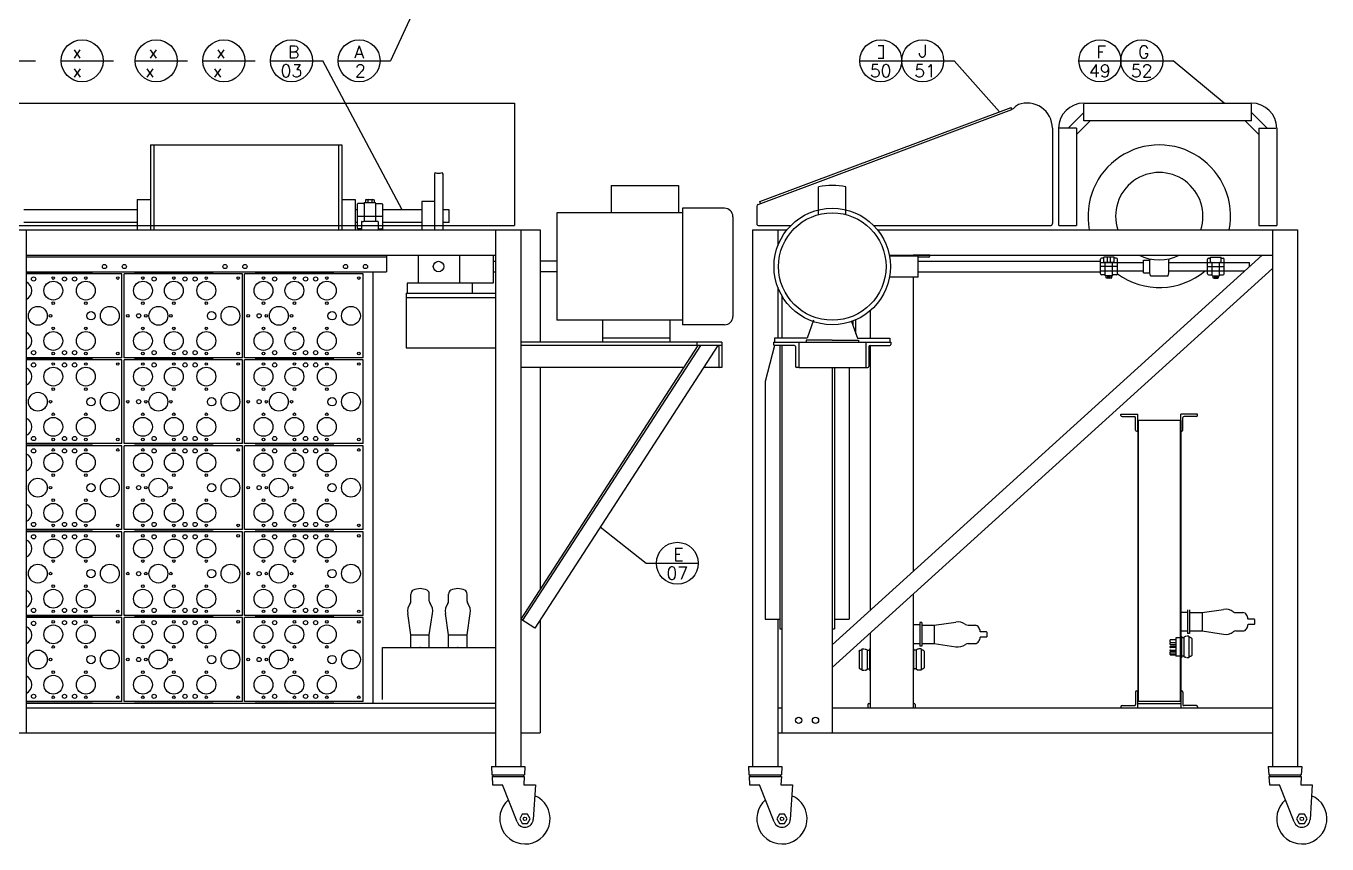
# Model space of a CAD drawing. Extents: x 1 to 153, y 1 to 83.
# Drawn here: x 75.2 to 152.8, y 0.6 to 49.4 of the extents above; entities that cross this region are included whole.
import ezdxf

# ---------------------------------------------------------------- set-up
doc = ezdxf.new("R2010")
doc.units = 0
doc.header["$MEASUREMENT"] = 0
for name, color, linetype in [('HATCH', 2, 'CONTINUOUS'), ('OBJECT', 3, 'CONTINUOUS'), ('TEXT', 2, 'CONTINUOUS')]:
    doc.layers.add(name, color=color, linetype=linetype)
doc.styles.add('SIMPLEX', font='SIMPLEX')
doc.dimstyles.get("Standard").update_dxf_attribs({"dimtxt": 0.18, "dimasz": 0.18, "dimexe": 0.18, "dimexo": 0.0625, "dimgap": 0.09, "dimtad": 0, "dimtih": 1, "dimtoh": 1, "dimdec": 4, "dimzin": 0, "dimdsep": 46, "dimtxsty": 'STANDARD', "dimcen": 0.09, "dimadec": 0, "dimazin": 0, "dimtfac": 1, "dimtdec": 4, "dimtofl": 0, "dimtmove": 0, "dimatfit": 3, "dimfxl": 1, "dimtolj": 1, "dimtzin": 0, "dimarcsym": 0})

msp = doc.modelspace()

# ---------------------------------------------------------------- linework, layer by layer
at = {"layer": 'HATCH'}
for p, q in [((125.992, 48.208), (126.33, 48.208)), ((126.002, 47.453), (126.328, 47.453)), ((74.497, 44.784), (104.31, 44.784)), ((104.31, 44.784), (104.31, 37.471)), ((118.843, 38.737), (133.965, 44.407)), ((118.939, 38.907), (133.921, 44.524)), ((133.965, 44.407), (133.921, 44.524)), ((138.261, 44.226), (137.319, 43.284)), ((138.261, 44.784), (148.263, 44.784)), ((138.261, 43.724), (138.261, 44.724)), ((148.263, 43.724), (148.263, 44.724)), ((148.263, 44.226), (149.205, 43.284)), ((138.643, 43.724), (137.821, 42.902)), ((148.263, 43.724), (138.261, 43.724)), ((147.881, 43.724), (148.703, 42.902)), ((136.386, 43.284), (136.386, 37.596)), ((136.761, 43.284), (136.761, 37.531)), ((137.821, 43.284), (136.821, 43.284)), ((137.821, 43.284), (137.821, 37.471)), ((148.703, 43.284), (148.703, 37.471)), ((148.703, 43.284), (149.703, 43.284)), ((149.763, 43.284), (149.763, 37.471)), ((118.983, 38.789), (118.939, 38.907)), ((118.762, 38.62), (118.762, 37.596)), ((74.497, 37.471), (104.31, 37.471)), ((118.887, 37.471), (120.788, 37.471)), ((125.736, 37.471), (136.261, 37.471)), ((136.821, 37.471), (137.821, 37.471)), ((148.703, 37.471), (149.763, 37.471))]:
    msp.add_line(p, q, dxfattribs=at)
for centre, radius, start, end in [((133.81, 44.819), 0.44, 290.55336, 320.43904), ((134.535, 44.22), 0.5, 110.55336, 140.43904), ((134.886, 43.284), 1.5, 0, 110.55336), ((138.261, 43.284), 1.5, 90, 180), ((148.263, 43.284), 1.5, 0, 90), ((118.887, 38.62), 0.125, 110.81915, 180), ((118.887, 37.596), 0.125, 180, 270), ((136.261, 37.596), 0.125, 270, 0), ((136.821, 37.531), 0.06, 180, 270)]:
    msp.add_arc(centre, radius, start, end, dxfattribs=at)
at = {"layer": 'OBJECT'}
for p, q in [((82.61, 42.284), (82.61, 37.221)), ((82.61, 42.284), (94.01, 42.284)), ((82.81, 42.284), (82.81, 37.221)), ((93.81, 42.284), (93.81, 37.221)), ((94.01, 42.284), (94.01, 37.221)), ((99.587, 40.639), (99.535, 40.534)), ((99.535, 40.534), (99.535, 37.221)), ((99.982, 40.639), (100.035, 40.534)), ((100.035, 40.534), (100.035, 37.221)), ((110.086, 39.863), (110.086, 38.238)), ((110.086, 39.863), (114.086, 39.863)), ((114.086, 39.863), (114.086, 38.238)), ((122.45, 38.134), (122.45, 39.795)), ((124.075, 38.134), (124.075, 39.795)), ((81.81, 39.034), (82.61, 39.034)), ((81.81, 39.034), (81.81, 37.221)), ((94.01, 39.034), (94.81, 39.034)), ((94.81, 39.034), (94.81, 37.221)), ((95.341, 38.816), (95.341, 38.814)), ((95.341, 38.814), (95.341, 37.751)), ((95.371, 38.846), (95.998, 38.846)), ((95.481, 39.034), (95.432, 39.019)), ((95.432, 39.019), (95.432, 38.846)), ((95.481, 39.034), (95.889, 39.034)), ((95.509, 39.034), (95.558, 39.019)), ((95.606, 39.034), (95.558, 39.019)), ((95.558, 39.019), (95.558, 38.846)), ((95.763, 39.034), (95.812, 39.019)), ((95.86, 39.034), (95.812, 39.019)), ((95.812, 39.019), (95.812, 38.846)), ((95.889, 39.034), (95.937, 39.019)), ((95.937, 39.019), (95.937, 38.846)), ((96.028, 38.816), (96.028, 38.814)), ((96.028, 38.814), (96.028, 37.751)), ((99.535, 38.909), (98.785, 38.909)), ((98.785, 38.909), (98.785, 37.221)), ((81.81, 38.409), (75.06, 38.409)), ((94.935, 38.409), (94.81, 38.409)), ((94.935, 38.754), (94.935, 37.314)), ((94.935, 38.034), (96.435, 38.034)), ((95.311, 38.784), (94.965, 38.784)), ((96.058, 38.784), (96.405, 38.784)), ((96.435, 38.754), (96.435, 37.314)), ((98.785, 38.409), (96.435, 38.409)), ((100.414, 38.409), (100.035, 38.409)), ((100.414, 37.659), (100.414, 38.409)), ((106.836, 38.238), (106.836, 31.829)), ((114.336, 38.238), (106.836, 38.238)), ((114.336, 38.507), (114.336, 31.56)), ((116.836, 38.507), (114.336, 38.507)), ((81.81, 37.659), (75.06, 37.659)), ((94.935, 37.659), (94.81, 37.659)), ((95.185, 37.284), (94.965, 37.284)), ((95.185, 37.691), (95.185, 37.221)), ((95.215, 37.721), (95.311, 37.721)), ((96.155, 37.721), (95.311, 37.721)), ((96.185, 37.691), (96.185, 37.221)), ((96.185, 37.284), (96.405, 37.284)), ((98.785, 37.659), (96.435, 37.659)), ((96.435, 37.471), (96.435, 37.221)), ((100.414, 37.659), (100.035, 37.659)), ((117.336, 38.007), (117.336, 32.06)), ((42.185, 37.221), (104.685, 37.221)), ((75.185, 37.221), (75.185, 7.221)), ((95.185, 37.221), (96.685, 37.221)), ((95.31, 37.221), (96.31, 37.221)), ((103.185, 37.221), (103.185, 5.221)), ((104.685, 37.221), (104.685, 5.221)), ((104.685, 37.221), (105.845, 37.221)), ((105.845, 37.221), (105.845, 30.519)), ((118.512, 37.221), (118.512, 5.221)), ((118.512, 37.221), (120.564, 37.221)), ((118.512, 37.221), (118.512, 5.221)), ((120.012, 37.221), (120.012, 36.259)), ((125.96, 37.221), (151.012, 37.221)), ((149.512, 37.221), (149.512, 5.221)), ((151.012, 37.221), (151.012, 5.221)), ((75.185, 35.721), (103.185, 35.721)), ((96.685, 35.721), (96.685, 34.721)), ((98.565, 35.721), (98.565, 34.034)), ((101.035, 35.721), (101.035, 34.034)), ((103.035, 35.721), (103.035, 34.034)), ((123.262, 12.478), (148.902, 35.721)), ((126.667, 35.721), (149.512, 35.721)), ((129.084, 35.721), (128.084, 35.721)), ((129.084, 35.659), (129.084, 35.721)), ((96.685, 35.596), (75.185, 35.596)), ((103.035, 35.346), (103.185, 35.346)), ((106.836, 35.346), (105.845, 35.346)), ((123.262, 11.115), (149.512, 34.911)), ((128.387, 35.659), (126.679, 35.659)), ((128.387, 34.409), (128.387, 35.659)), ((129.022, 35.596), (128.387, 35.596)), ((128.387, 35.346), (139.262, 35.346)), ((139.262, 34.594), (139.262, 35.474)), ((139.262, 35.284), (141.825, 35.284)), ((140.262, 35.034), (139.262, 35.034)), ((139.45, 35.534), (139.322, 35.534)), ((140.075, 35.596), (139.45, 35.596)), ((139.45, 35.314), (139.45, 35.596)), ((140.011, 35.284), (139.48, 35.284)), ((139.543, 34.504), (139.543, 35.254)), ((139.668, 35.284), (139.668, 35.596)), ((139.856, 35.284), (139.856, 35.596)), ((139.981, 34.504), (139.981, 35.254)), ((140.045, 35.284), (140.011, 35.284)), ((140.075, 35.314), (140.075, 35.596)), ((140.202, 35.534), (140.075, 35.534)), ((140.262, 34.594), (140.262, 35.474)), ((141.825, 34.662), (141.825, 35.406)), ((141.825, 35.406), (142.2, 35.406)), ((142.217, 35.486), (142.2, 35.406)), ((142.2, 34.662), (142.2, 35.406)), ((143.307, 35.486), (143.325, 35.406)), ((143.325, 34.662), (143.325, 35.406)), ((143.325, 35.284), (148.137, 35.284)), ((145.637, 34.594), (145.637, 35.474)), ((145.637, 35.034), (146.637, 35.034)), ((145.697, 35.534), (145.825, 35.534)), ((145.825, 35.596), (146.45, 35.596)), ((145.825, 35.314), (145.825, 35.596)), ((145.855, 35.284), (145.888, 35.284)), ((145.888, 35.284), (146.42, 35.284)), ((145.918, 34.504), (145.918, 35.254)), ((146.356, 34.504), (146.356, 35.254)), ((146.45, 35.314), (146.45, 35.596)), ((146.45, 35.534), (146.577, 35.534)), ((146.637, 34.594), (146.637, 35.474)), ((148.137, 35.028), (148.137, 35.284)), ((75.185, 34.721), (96.685, 34.721)), ((79.155, 34.616), (75.185, 34.616)), ((80.905, 34.596), (75.185, 34.596)), ((79.155, 34.616), (79.155, 34.596)), ((80.905, 29.596), (80.905, 34.596)), ((88.092, 34.596), (81.03, 34.596)), ((81.03, 29.596), (81.03, 34.596)), ((86.342, 34.616), (81.655, 34.616)), ((81.655, 34.616), (81.655, 34.596)), ((86.342, 34.616), (86.342, 34.596)), ((88.092, 29.596), (88.092, 34.596)), ((95.28, 34.596), (88.217, 34.596)), ((88.217, 29.596), (88.217, 34.596)), ((93.53, 34.616), (88.842, 34.616)), ((88.842, 34.616), (88.842, 34.596)), ((93.53, 34.616), (93.53, 34.596)), ((95.28, 29.596), (95.28, 34.596)), ((95.863, 34.721), (95.863, 8.971)), ((103.035, 34.721), (103.185, 34.721)), ((106.836, 34.721), (105.845, 34.721)), ((128.387, 34.409), (126.679, 34.409)), ((128.084, 34.409), (128.084, 16.849)), ((128.387, 34.721), (139.262, 34.721)), ((139.262, 34.784), (141.825, 34.784)), ((139.513, 34.534), (139.322, 34.534)), ((139.543, 34.501), (139.543, 34.504)), ((139.951, 34.471), (139.573, 34.471)), ((139.6, 34.36), (139.6, 34.471)), ((139.636, 34.349), (139.6, 34.36)), ((139.888, 34.349), (139.636, 34.349)), ((139.655, 34.349), (139.692, 34.36)), ((139.692, 34.36), (139.692, 34.471)), ((139.728, 34.349), (139.692, 34.36)), ((139.762, 34.36), (139.762, 34.471)), ((139.796, 34.349), (139.833, 34.36)), ((139.833, 34.36), (139.833, 34.471)), ((139.869, 34.349), (139.833, 34.36)), ((139.888, 34.349), (139.924, 34.36)), ((139.924, 34.36), (139.924, 34.471)), ((139.981, 34.501), (139.981, 34.504)), ((140.202, 34.534), (140.011, 34.534)), ((141.825, 34.662), (142.2, 34.662)), ((142.24, 34.475), (142.2, 34.662)), ((142.24, 34.475), (143.284, 34.475)), ((143.284, 34.475), (143.325, 34.662)), ((143.325, 34.784), (147.868, 34.784)), ((145.697, 34.534), (145.888, 34.534)), ((145.918, 34.501), (145.918, 34.504)), ((145.948, 34.471), (146.326, 34.471)), ((145.975, 34.36), (145.975, 34.471)), ((146.011, 34.349), (145.975, 34.36)), ((146.011, 34.349), (146.263, 34.349)), ((146.03, 34.349), (146.067, 34.36)), ((146.067, 34.36), (146.067, 34.471)), ((146.103, 34.349), (146.067, 34.36)), ((146.137, 34.36), (146.137, 34.471)), ((146.171, 34.349), (146.208, 34.36)), ((146.208, 34.36), (146.208, 34.471)), ((146.244, 34.349), (146.208, 34.36)), ((146.263, 34.349), (146.299, 34.36)), ((146.299, 34.36), (146.299, 34.471)), ((146.356, 34.501), (146.356, 34.504)), ((146.386, 34.534), (146.577, 34.534)), ((97.845, 33.44), (97.845, 30.19)), ((97.845, 33.44), (103.185, 33.44)), ((98.565, 34.034), (97.91, 34.034)), ((97.91, 34.034), (97.91, 33.44)), ((103.035, 34.034), (98.565, 34.034)), ((101.785, 34.034), (101.785, 33.44)), ((120.012, 33.808), (120.012, 30.767)), ((97.845, 33.19), (103.185, 33.19)), ((120.262, 33.283), (120.262, 30.767)), ((114.336, 31.829), (106.836, 31.829)), ((109.586, 30.517), (109.586, 31.829)), ((113.586, 30.517), (113.586, 31.829)), ((122.137, 31.829), (121.762, 30.767)), ((124.672, 31.022), (124.672, 31.859)), ((125.512, 32.388), (125.512, 30.767)), ((116.836, 31.56), (114.336, 31.56)), ((124.413, 31.757), (124.762, 30.767)), ((124.502, 31.503), (124.502, 31.789)), ((116.685, 30.519), (104.685, 30.519)), ((115.247, 30.331), (104.685, 14.011)), ((116.685, 30.329), (104.685, 30.329)), ((115.395, 30.329), (104.79, 13.943)), ((116.437, 30.329), (105.524, 13.467)), ((113.586, 30.767), (109.586, 30.767)), ((115.185, 30.519), (115.185, 30.394)), ((116.497, 30.269), (116.497, 29.081)), ((116.685, 30.519), (116.685, 29.017)), ((119.825, 30.329), (119.262, 28.177)), ((119.762, 30.517), (126.762, 30.517)), ((119.762, 30.517), (119.762, 30.392)), ((121.762, 30.767), (119.825, 30.767)), ((119.825, 30.767), (119.825, 30.517)), ((121.012, 30.329), (119.825, 30.329)), ((120.137, 30.329), (120.137, 13.436)), ((120.262, 30.329), (120.262, 7.221)), ((121.075, 30.267), (121.075, 29.079)), ((121.262, 30.517), (121.262, 29.017)), ((123.262, 30.642), (121.7, 30.642)), ((121.7, 30.642), (121.7, 30.517)), ((123.262, 30.642), (124.825, 30.642)), ((124.762, 30.767), (126.7, 30.767)), ((124.825, 30.642), (124.825, 30.517)), ((125.262, 30.517), (125.262, 29.017)), ((125.45, 30.267), (125.45, 29.079)), ((125.512, 30.329), (126.7, 30.329)), ((125.512, 30.329), (125.512, 14.517)), ((126.7, 30.767), (126.7, 30.517)), ((126.762, 30.517), (126.762, 30.392)), ((80.905, 29.596), (75.185, 29.596)), ((79.155, 29.576), (75.185, 29.576)), ((79.155, 29.491), (75.185, 29.491)), ((79.155, 29.576), (79.155, 29.596)), ((79.155, 29.491), (79.155, 29.471)), ((88.092, 29.596), (81.03, 29.596)), ((81.655, 29.576), (81.655, 29.596)), ((86.342, 29.576), (81.655, 29.576)), ((86.342, 29.491), (81.655, 29.491)), ((81.655, 29.491), (81.655, 29.471)), ((86.342, 29.576), (86.342, 29.596)), ((86.342, 29.491), (86.342, 29.471)), ((95.28, 29.596), (88.217, 29.596)), ((88.842, 29.576), (88.842, 29.596)), ((93.53, 29.576), (88.842, 29.576)), ((93.53, 29.491), (88.842, 29.491)), ((88.842, 29.491), (88.842, 29.471)), ((93.53, 29.576), (93.53, 29.596)), ((93.53, 29.491), (93.53, 29.471)), ((97.845, 30.19), (103.185, 30.19)), ((80.905, 29.471), (75.185, 29.471)), ((80.905, 24.471), (80.905, 29.471)), ((81.03, 24.471), (81.03, 29.471)), ((88.092, 29.471), (81.03, 29.471)), ((88.092, 24.471), (88.092, 29.471)), ((95.28, 29.471), (88.217, 29.471)), ((88.217, 24.471), (88.217, 29.471)), ((95.28, 24.471), (95.28, 29.471)), ((114.396, 29.017), (104.685, 29.017)), ((105.845, 29.017), (105.845, 15.803)), ((116.685, 29.017), (115.588, 29.017)), ((121.262, 29.017), (121.137, 29.017)), ((121.262, 29.017), (125.262, 29.017)), ((123.262, 29.017), (123.262, 7.221)), ((123.387, 29.017), (123.387, 13.436)), ((124.262, 29.017), (124.262, 14.011)), ((125.262, 29.017), (125.387, 29.017)), ((119.262, 28.177), (119.262, 14.011)), ((140.476, 26.159), (140.476, 26.221)), ((140.476, 26.221), (141.476, 26.221)), ((140.539, 26.096), (141.289, 26.096)), ((141.351, 25.284), (141.351, 26.034)), ((141.476, 25.221), (141.476, 26.221)), ((141.476, 25.846), (141.476, 9.096)), ((144.048, 25.846), (141.476, 25.846)), ((141.512, 25.846), (141.512, 9.096)), ((144.012, 25.846), (144.012, 9.096)), ((145.048, 26.221), (144.048, 26.221)), ((144.048, 25.221), (144.048, 26.221)), ((144.048, 25.846), (144.048, 9.096)), ((144.173, 25.284), (144.173, 26.034)), ((144.986, 26.096), (144.236, 26.096)), ((145.048, 26.159), (145.048, 26.221)), ((141.414, 25.221), (141.476, 25.221)), ((144.111, 25.221), (144.048, 25.221)), ((80.905, 24.471), (75.185, 24.471)), ((79.155, 24.451), (75.185, 24.451)), ((79.155, 24.366), (75.185, 24.366)), ((80.905, 24.346), (75.185, 24.346)), ((79.155, 24.451), (79.155, 24.471)), ((79.155, 24.366), (79.155, 24.346)), ((80.905, 19.346), (80.905, 24.346)), ((88.092, 24.471), (81.03, 24.471)), ((81.03, 19.346), (81.03, 24.346)), ((88.092, 24.346), (81.03, 24.346)), ((81.655, 24.451), (81.655, 24.471)), ((86.342, 24.451), (81.655, 24.451)), ((86.342, 24.366), (81.655, 24.366)), ((81.655, 24.366), (81.655, 24.346)), ((86.342, 24.451), (86.342, 24.471)), ((86.342, 24.366), (86.342, 24.346)), ((88.092, 19.346), (88.092, 24.346)), ((95.28, 24.471), (88.217, 24.471)), ((95.28, 24.346), (88.217, 24.346)), ((88.217, 19.346), (88.217, 24.346)), ((88.842, 24.451), (88.842, 24.471)), ((93.53, 24.451), (88.842, 24.451)), ((93.53, 24.366), (88.842, 24.366)), ((88.842, 24.366), (88.842, 24.346)), ((93.53, 24.451), (93.53, 24.471)), ((93.53, 24.366), (93.53, 24.346)), ((95.28, 19.346), (95.28, 24.346)), ((80.905, 19.346), (75.185, 19.346)), ((79.155, 19.326), (75.185, 19.326)), ((79.155, 19.241), (75.185, 19.241)), ((80.905, 19.221), (75.185, 19.221)), ((79.155, 19.326), (79.155, 19.346)), ((79.155, 19.241), (79.155, 19.221)), ((80.905, 14.221), (80.905, 19.221)), ((88.092, 19.346), (81.03, 19.346)), ((88.092, 19.221), (81.03, 19.221)), ((81.03, 14.221), (81.03, 19.221)), ((81.655, 19.326), (81.655, 19.346)), ((86.342, 19.326), (81.655, 19.326)), ((86.342, 19.241), (81.655, 19.241)), ((81.655, 19.241), (81.655, 19.221)), ((86.342, 19.326), (86.342, 19.346)), ((86.342, 19.241), (86.342, 19.221)), ((88.092, 14.221), (88.092, 19.221)), ((95.28, 19.346), (88.217, 19.346)), ((95.28, 19.221), (88.217, 19.221)), ((88.217, 14.221), (88.217, 19.221)), ((88.842, 19.326), (88.842, 19.346)), ((93.53, 19.326), (88.842, 19.326)), ((93.53, 19.241), (88.842, 19.241)), ((88.842, 19.241), (88.842, 19.221)), ((93.53, 19.326), (93.53, 19.346)), ((93.53, 19.241), (93.53, 19.221)), ((95.28, 14.221), (95.28, 19.221)), ((98.137, 15.084), (98.137, 15.504)), ((99.232, 15.084), (99.232, 15.504)), ((100.387, 15.084), (100.387, 15.504)), ((101.482, 15.084), (101.482, 15.504)), ((128.084, 15.486), (128.084, 8.721)), ((80.905, 14.221), (75.185, 14.221)), ((79.155, 14.201), (75.185, 14.201)), ((79.155, 14.201), (75.185, 14.201)), ((79.155, 14.116), (75.185, 14.116)), ((79.155, 14.116), (75.185, 14.116)), ((80.905, 14.096), (75.185, 14.096)), ((79.155, 14.201), (79.155, 14.221)), ((79.155, 14.201), (79.155, 14.221)), ((79.155, 14.116), (79.155, 14.096)), ((79.155, 14.116), (79.155, 14.096)), ((80.905, 9.096), (80.905, 14.096)), ((88.092, 14.221), (81.03, 14.221)), ((81.03, 9.096), (81.03, 14.096)), ((88.092, 14.096), (81.03, 14.096)), ((81.655, 14.201), (81.655, 14.221)), ((81.655, 14.201), (81.655, 14.221)), ((86.342, 14.201), (81.655, 14.201)), ((86.342, 14.201), (81.655, 14.201)), ((86.342, 14.116), (81.655, 14.116)), ((86.342, 14.116), (81.655, 14.116)), ((81.655, 14.116), (81.655, 14.096)), ((81.655, 14.116), (81.655, 14.096)), ((86.342, 14.201), (86.342, 14.221)), ((86.342, 14.201), (86.342, 14.221)), ((86.342, 14.116), (86.342, 14.096)), ((86.342, 14.116), (86.342, 14.096)), ((88.092, 9.096), (88.092, 14.096)), ((95.28, 14.221), (88.217, 14.221)), ((88.217, 9.096), (88.217, 14.096)), ((95.28, 14.096), (88.217, 14.096)), ((88.842, 14.201), (88.842, 14.221)), ((88.842, 14.201), (88.842, 14.221)), ((93.53, 14.201), (88.842, 14.201)), ((93.53, 14.201), (88.842, 14.201)), ((93.53, 14.116), (88.842, 14.116)), ((93.53, 14.116), (88.842, 14.116)), ((88.842, 14.116), (88.842, 14.096)), ((88.842, 14.116), (88.842, 14.096)), ((93.53, 14.201), (93.53, 14.221)), ((93.53, 14.201), (93.53, 14.221)), ((93.53, 14.116), (93.53, 14.096)), ((93.53, 14.116), (93.53, 14.096)), ((95.28, 9.096), (95.28, 14.096)), ((98.137, 13.071), (97.947, 14.346)), ((99.232, 13.071), (99.422, 14.346)), ((100.387, 13.071), (100.197, 14.346)), ((101.482, 13.071), (101.672, 14.346)), ((105.524, 13.467), (104.685, 14.011)), ((119.262, 14.011), (120.137, 14.011)), ((120.012, 14.011), (120.012, 5.221)), ((123.387, 14.011), (124.262, 14.011)), ((144.442, 14.409), (144.012, 14.409)), ((144.012, 14.409), (144.012, 13.284)), ((144.442, 14.551), (144.442, 13.141)), ((144.562, 14.551), (144.562, 13.141)), ((144.562, 14.394), (145.312, 14.394)), ((144.562, 14.394), (144.562, 13.299)), ((145.312, 14.394), (146.587, 14.584)), ((145.312, 14.394), (145.312, 13.299)), ((147.325, 14.394), (147.745, 14.394)), ((148.417, 14.002), (148.07, 14.002)), ((148.437, 13.982), (148.437, 13.71)), ((105.845, 13.963), (105.845, 7.221)), ((120.137, 13.436), (120.262, 13.436)), ((123.262, 13.436), (123.387, 13.436)), ((128.478, 13.659), (128.084, 13.659)), ((128.478, 13.801), (128.478, 12.391)), ((128.598, 13.801), (128.478, 13.801)), ((128.598, 13.801), (128.598, 12.391)), ((128.598, 13.644), (128.598, 12.549)), ((128.598, 13.644), (129.348, 13.644)), ((129.348, 13.644), (130.623, 13.834)), ((129.348, 13.644), (129.348, 12.549)), ((131.361, 13.644), (131.781, 13.644)), ((132.453, 13.252), (132.106, 13.252)), ((132.473, 13.232), (132.473, 12.96)), ((144.442, 13.284), (144.012, 13.284)), ((144.562, 13.299), (145.312, 13.299)), ((145.312, 13.299), (146.587, 13.109)), ((147.325, 13.299), (147.745, 13.299)), ((148.417, 13.69), (148.07, 13.69)), ((98.137, 13.071), (99.232, 13.071)), ((98.137, 12.321), (98.137, 13.071)), ((99.232, 12.321), (99.232, 13.071)), ((100.387, 13.071), (101.482, 13.071)), ((100.387, 12.321), (100.387, 13.071)), ((101.482, 12.321), (101.482, 13.071)), ((125.512, 13.154), (125.512, 8.721)), ((128.478, 12.534), (128.084, 12.534)), ((128.598, 12.549), (129.348, 12.549)), ((129.348, 12.549), (130.623, 12.359)), ((131.361, 12.549), (131.781, 12.549)), ((132.453, 12.94), (132.106, 12.94)), ((143.431, 12.785), (143.74, 12.785)), ((143.431, 12.622), (143.74, 12.622)), ((143.431, 12.487), (143.74, 12.487)), ((144.048, 12.898), (143.74, 12.898)), ((143.74, 12.898), (143.74, 11.794)), ((144.079, 12.989), (144.048, 12.989)), ((144.048, 12.989), (144.048, 11.703)), ((144.079, 12.989), (144.079, 11.703)), ((144.219, 12.898), (144.079, 12.898)), ((144.306, 12.971), (144.219, 12.921)), ((144.219, 12.921), (144.219, 11.771)), ((144.366, 12.971), (144.306, 12.971)), ((144.526, 12.986), (144.396, 12.986)), ((144.562, 13.141), (144.442, 13.141)), ((144.526, 12.986), (144.526, 11.707)), ((144.696, 12.846), (144.696, 11.846)), ((96.435, 12.321), (103.185, 12.321)), ((96.435, 9.221), (96.435, 12.321)), ((98.137, 12.321), (99.232, 12.321)), ((100.387, 12.321), (101.482, 12.321)), ((124.864, 12.096), (124.864, 11.096)), ((125.034, 12.236), (125.034, 10.957)), ((125.034, 12.236), (125.164, 12.236)), ((125.194, 12.221), (125.254, 12.221)), ((125.254, 12.221), (125.341, 12.171)), ((125.341, 12.171), (125.341, 11.021)), ((125.341, 12.148), (125.481, 12.148)), ((125.481, 12.239), (125.481, 10.953)), ((125.481, 12.239), (125.512, 12.239)), ((128.115, 12.239), (128.084, 12.239)), ((128.115, 12.239), (128.115, 10.953)), ((128.255, 12.148), (128.115, 12.148)), ((128.342, 12.221), (128.255, 12.171)), ((128.255, 12.171), (128.255, 11.021)), ((128.402, 12.221), (128.342, 12.221)), ((128.562, 12.236), (128.432, 12.236)), ((128.598, 12.391), (128.478, 12.391)), ((128.562, 12.236), (128.562, 10.957)), ((128.732, 12.096), (128.732, 11.096)), ((143.74, 12.376), (143.431, 12.376)), ((143.74, 12.316), (143.431, 12.316)), ((143.431, 12.157), (143.74, 12.157)), ((143.431, 12.124), (143.74, 12.124)), ((143.431, 12.053), (143.74, 12.053)), ((143.431, 11.936), (143.74, 11.936)), ((143.431, 11.879), (143.74, 11.879)), ((144.048, 11.794), (143.74, 11.794)), ((144.079, 11.703), (144.048, 11.703)), ((144.219, 11.794), (144.079, 11.794)), ((144.306, 11.721), (144.219, 11.771)), ((144.366, 11.721), (144.306, 11.721)), ((144.526, 11.707), (144.396, 11.707)), ((125.034, 10.957), (125.164, 10.957)), ((125.194, 10.971), (125.254, 10.971)), ((125.254, 10.971), (125.341, 11.021)), ((125.341, 11.044), (125.481, 11.044)), ((125.481, 10.953), (125.512, 10.953)), ((128.115, 10.953), (128.084, 10.953)), ((128.255, 11.044), (128.115, 11.044)), ((128.342, 10.971), (128.255, 11.021)), ((128.402, 10.971), (128.342, 10.971)), ((128.562, 10.957), (128.432, 10.957)), ((141.351, 9.659), (141.351, 8.909)), ((141.414, 9.721), (141.476, 9.721)), ((141.476, 8.721), (141.476, 9.721)), ((144.111, 9.721), (144.048, 9.721)), ((144.048, 9.721), (144.048, 8.721)), ((144.173, 9.659), (144.173, 8.909)), ((80.905, 9.096), (75.185, 9.096)), ((79.155, 9.076), (75.185, 9.076)), ((103.185, 8.971), (75.185, 8.971)), ((75.185, 8.721), (103.185, 8.721)), ((79.155, 9.076), (79.155, 9.096)), ((88.092, 9.096), (81.03, 9.096)), ((81.655, 9.076), (81.655, 9.096)), ((86.342, 9.076), (81.655, 9.076)), ((86.342, 9.076), (86.342, 9.096)), ((95.28, 9.096), (88.217, 9.096)), ((88.842, 9.076), (88.842, 9.096)), ((93.53, 9.076), (88.842, 9.076)), ((93.53, 9.076), (93.53, 9.096)), ((120.012, 8.721), (120.262, 8.721)), ((123.262, 8.721), (149.512, 8.721)), ((125.387, 8.909), (125.387, 8.721)), ((125.45, 8.971), (125.512, 8.971)), ((128.147, 8.971), (128.084, 8.971)), ((128.209, 8.909), (128.209, 8.721)), ((140.476, 8.784), (140.476, 8.721)), ((140.476, 8.721), (145.048, 8.721)), ((140.539, 8.846), (141.289, 8.846)), ((144.048, 9.096), (141.476, 9.096)), ((141.476, 8.971), (144.048, 8.971)), ((144.986, 8.846), (144.236, 8.846)), ((145.048, 8.784), (145.048, 8.721)), ((43.685, 7.221), (103.185, 7.221)), ((104.685, 7.221), (105.845, 7.221)), ((120.012, 7.221), (149.512, 7.221)), ((120.262, 7.221), (123.262, 7.221)), ((102.935, 5.221), (104.935, 5.221)), ((102.935, 5.221), (102.965, 4.721)), ((102.965, 4.721), (104.904, 4.721)), ((103.013, 4.721), (103.013, 4.621)), ((104.857, 4.721), (104.857, 4.621)), ((104.935, 5.221), (104.904, 4.721)), ((118.262, 5.221), (120.262, 5.221)), ((118.262, 5.221), (118.293, 4.721)), ((118.293, 4.721), (120.231, 4.721)), ((118.34, 4.721), (118.34, 4.621)), ((120.184, 4.721), (120.184, 4.621)), ((120.262, 5.221), (120.231, 4.721)), ((149.262, 5.221), (151.262, 5.221)), ((149.262, 5.221), (149.293, 4.721)), ((149.293, 4.721), (151.231, 4.721)), ((149.34, 4.721), (149.34, 4.621)), ((151.184, 4.721), (151.184, 4.621)), ((151.262, 5.221), (151.231, 4.721)), ((102.972, 4.621), (104.898, 4.621)), ((102.972, 4.621), (103.002, 4.121)), ((103.002, 4.121), (103.601, 4.121)), ((104.469, 1.913), (103.601, 4.121)), ((104.898, 4.621), (104.867, 4.121)), ((104.867, 4.121), (105.56, 4.121)), ((105.56, 4.121), (105.434, 2.066)), ((118.299, 4.621), (120.225, 4.621)), ((118.299, 4.621), (118.33, 4.121)), ((118.33, 4.121), (118.929, 4.121)), ((119.797, 1.913), (118.929, 4.121)), ((120.225, 4.621), (120.194, 4.121)), ((120.194, 4.121), (120.887, 4.121)), ((120.887, 4.121), (120.761, 2.066)), ((149.299, 4.621), (151.225, 4.621)), ((149.299, 4.621), (149.33, 4.121)), ((149.33, 4.121), (149.929, 4.121)), ((150.797, 1.913), (149.929, 4.121)), ((151.225, 4.621), (151.194, 4.121)), ((151.194, 4.121), (151.887, 4.121)), ((151.887, 4.121), (151.761, 2.066))]:
    msp.add_line(p, q, dxfattribs=at)
for points in [[(143.431, 12.785, 0.177686), (143.417, 12.78, 0.103638), (143.402, 12.761, 0.063764), (143.393, 12.735, 0.049942), (143.39, 12.702, 0.049942), (143.393, 12.668, 0.063764), (143.402, 12.643, 0.103638), (143.417, 12.624, 0.177686), (143.431, 12.619, 0.177686)], [(143.431, 12.622, 0.151439), (143.416, 12.617, 0.106984), (143.402, 12.602, 0.074682), (143.393, 12.581, 0.061357), (143.39, 12.554, 0.061357), (143.393, 12.527, 0.074682), (143.402, 12.507, 0.106984), (143.416, 12.491, 0.151439), (143.431, 12.487, 0.151439)], [(144.696, 12.846, 0.191486), (144.687, 12.87, 0.100501), (144.648, 12.897, 0.058474), (144.598, 12.913, 0.044961), (144.531, 12.919, 0.003331), (144.526, 12.919, 0.058474)], [(124.864, 12.096, -0.191486), (124.873, 12.12, -0.100501), (124.912, 12.147, -0.058474), (124.962, 12.163, -0.044961), (125.029, 12.169, -0.003331), (125.034, 12.169, -0.058474)], [(128.732, 12.096, 0.191486), (128.723, 12.12, 0.100501), (128.684, 12.147, 0.058474), (128.634, 12.163, 0.044961), (128.567, 12.169, 0.003331), (128.562, 12.169, 0.058474)], [(143.431, 12.376, 0.074354), (143.415, 12.374, 0.085017), (143.402, 12.367, 0.10628), (143.393, 12.357, 0.128486), (143.39, 12.346, 0.128486)], [(143.39, 12.346, 0.128486), (143.393, 12.335, 0.10628), (143.402, 12.325, 0.085017), (143.415, 12.319, 0.074354), (143.431, 12.316, 0.074354)], [(143.431, 12.157, 0.042416), (143.414, 12.156, 0.055653), (143.402, 12.152, 0.098412), (143.392, 12.146, 0.19919), (143.39, 12.141, 0.19919), (143.392, 12.135, 0.098412), (143.402, 12.129, 0.055653), (143.414, 12.125, 0.042416), (143.431, 12.124, 0.042416)], [(143.431, 12.053, 0.134745), (143.416, 12.049, 0.106867), (143.402, 12.036, 0.082148), (143.393, 12.018, 0.070451), (143.39, 11.995, 0.070451), (143.393, 11.971, 0.082148), (143.402, 11.953, 0.106867), (143.416, 11.94, 0.134745), (143.431, 11.936, 0.134745)], [(143.391, 11.981, 0.031488), (143.39, 11.96, 0.051244), (143.393, 11.927, 0.065095), (143.402, 11.903, 0.10427), (143.417, 11.884, 0.174337), (143.431, 11.879, 0.174337)], [(144.696, 11.846, -0.191486), (144.687, 11.822, -0.100501), (144.648, 11.795, -0.058474), (144.598, 11.78, -0.044961), (144.531, 11.774, -0.003331), (144.526, 11.774, -0.058474)], [(124.864, 11.096, 0.191486), (124.873, 11.072, 0.100501), (124.912, 11.045, 0.058474), (124.962, 11.03, 0.044961), (125.029, 11.024, 0.003331), (125.034, 11.024, 0.058474)], [(128.732, 11.096, -0.191486), (128.723, 11.072, -0.100501), (128.684, 11.045, -0.058474), (128.634, 11.03, -0.044961), (128.567, 11.024, -0.003331), (128.562, 11.024, -0.058474)]]:
    msp.add_lwpolyline(points, format="xyb", dxfattribs=at)
msp.add_lwpolyline([(143.41, 12.346, 0.128486), (143.412, 12.341, 0.10628), (143.416, 12.336, 0.085017), (143.423, 12.332, 0.074354), (143.431, 12.331, 0.074354), (143.439, 12.332, 0.085017), (143.445, 12.336, 0.10628), (143.45, 12.341, 0.128486), (143.451, 12.346, 0.128486), (143.45, 12.352, 0.10628), (143.445, 12.357, 0.085017), (143.439, 12.36, 0.074354), (143.431, 12.361, 0.074354), (143.423, 12.36, 0.085017), (143.416, 12.357, 0.10628), (143.412, 12.352, 0.128486)], format="xyb", close=True, dxfattribs=at)
for points in [[(104.624, 2.096), (104.779, 1.827), (105.09, 1.827), (105.246, 2.096), (105.09, 2.366), (104.779, 2.366)], [(119.951, 2.096), (120.107, 1.827), (120.418, 1.827), (120.573, 2.096), (120.418, 2.366), (120.107, 2.366)], [(150.951, 2.096), (151.107, 1.827), (151.418, 1.827), (151.573, 2.096), (151.418, 2.366), (151.107, 2.366)]]:
    msp.add_lwpolyline(points, close=True, dxfattribs=at)
for centre, radius in [((123.262, 35.034), 3.473), ((123.262, 35.034), 3.205), ((79.863, 35.034), 0.125), ((81.05, 35.034), 0.125), ((87.05, 35.034), 0.125), ((88.238, 35.034), 0.125), ((94.238, 35.034), 0.125), ((95.425, 35.034), 0.125), ((99.785, 35.034), 0.312), ((75.636, 34.291), 0.125), ((76.811, 33.596), 0.562), ((76.811, 34.346), 0.0781), ((77.48, 34.291), 0.125), ((78.08, 34.291), 0.125), ((78.749, 33.596), 0.562), ((78.749, 34.346), 0.0781), ((80.652, 34.346), 0.0781), ((82.155, 33.596), 0.562), ((82.155, 34.346), 0.0781), ((82.824, 34.291), 0.125), ((83.999, 33.596), 0.562), ((83.999, 34.346), 0.0781), ((84.667, 34.291), 0.125), ((85.267, 34.291), 0.125), ((85.936, 33.596), 0.562), ((85.936, 34.346), 0.0781), ((87.839, 34.346), 0.0781), ((89.342, 33.596), 0.562), ((89.342, 34.346), 0.0781), ((90.011, 34.291), 0.125), ((91.186, 33.596), 0.562), ((91.186, 34.346), 0.0781), ((91.855, 34.291), 0.125), ((92.455, 34.291), 0.125), ((93.124, 33.596), 0.562), ((93.124, 34.346), 0.0781), ((95.027, 34.346), 0.0781), ((75.889, 32.096), 0.562), ((76.811, 32.846), 0.0781), ((78.749, 32.846), 0.0781), ((80.186, 32.096), 0.562), ((82.155, 32.846), 0.0781), ((83.077, 32.096), 0.562), ((83.999, 32.846), 0.0781), ((85.936, 32.846), 0.0781), ((87.374, 32.096), 0.562), ((89.342, 32.846), 0.0781), ((90.264, 32.096), 0.562), ((91.186, 32.846), 0.0781), ((93.124, 32.846), 0.0781), ((94.561, 32.096), 0.562), ((76.639, 32.096), 0.0781), ((79.061, 32.096), 0.25), ((81.248, 32.096), 0.0781), ((81.898, 32.096), 0.125), ((82.327, 32.096), 0.0781), ((83.827, 32.096), 0.0781), ((86.249, 32.096), 0.25), ((88.435, 32.096), 0.0781), ((89.086, 32.096), 0.125), ((89.514, 32.096), 0.0781), ((91.014, 32.096), 0.0781), ((93.436, 32.096), 0.25), ((76.811, 30.596), 0.562), ((76.811, 31.346), 0.0781), ((78.749, 30.596), 0.562), ((78.749, 31.346), 0.0781), ((82.155, 30.596), 0.562), ((82.155, 31.346), 0.0781), ((83.999, 30.596), 0.562), ((83.999, 31.346), 0.0781), ((85.936, 30.596), 0.562), ((85.936, 31.346), 0.0781), ((89.342, 30.596), 0.562), ((89.342, 31.346), 0.0781), ((91.186, 30.596), 0.562), ((91.186, 31.346), 0.0781), ((93.124, 30.596), 0.562), ((93.124, 31.346), 0.0781), ((75.636, 29.901), 0.125), ((76.811, 29.846), 0.0781), ((77.48, 29.901), 0.125), ((78.08, 29.901), 0.125), ((78.749, 29.846), 0.0781), ((80.652, 29.846), 0.0781), ((82.155, 29.846), 0.0781), ((82.824, 29.901), 0.125), ((83.999, 29.846), 0.0781), ((84.667, 29.901), 0.125), ((85.267, 29.901), 0.125), ((85.936, 29.846), 0.0781), ((87.839, 29.846), 0.0781), ((89.342, 29.846), 0.0781), ((90.011, 29.901), 0.125), ((91.186, 29.846), 0.0781), ((91.855, 29.901), 0.125), ((92.455, 29.901), 0.125), ((93.124, 29.846), 0.0781), ((95.027, 29.846), 0.0781), ((75.636, 29.166), 0.125), ((76.811, 28.471), 0.562), ((76.811, 29.221), 0.0781), ((77.48, 29.166), 0.125), ((78.08, 29.166), 0.125), ((78.749, 28.471), 0.562), ((78.749, 29.221), 0.0781), ((80.652, 29.221), 0.0781), ((82.155, 28.471), 0.562), ((82.155, 29.221), 0.0781), ((82.824, 29.166), 0.125), ((83.999, 28.471), 0.562), ((83.999, 29.221), 0.0781), ((84.667, 29.166), 0.125), ((85.267, 29.166), 0.125), ((85.936, 28.471), 0.562), ((85.936, 29.221), 0.0781), ((87.839, 29.221), 0.0781), ((89.342, 28.471), 0.562), ((89.342, 29.221), 0.0781), ((90.011, 29.166), 0.125), ((91.186, 28.471), 0.562), ((91.186, 29.221), 0.0781), ((91.855, 29.166), 0.125), ((92.455, 29.166), 0.125), ((93.124, 28.471), 0.562), ((93.124, 29.221), 0.0781), ((95.027, 29.221), 0.0781), ((75.889, 26.971), 0.562), ((76.811, 27.721), 0.0781), ((78.749, 27.721), 0.0781), ((79.061, 26.971), 0.25), ((80.186, 26.971), 0.562), ((82.155, 27.721), 0.0781), ((83.077, 26.971), 0.562), ((83.999, 27.721), 0.0781), ((85.936, 27.721), 0.0781), ((86.249, 26.971), 0.25), ((87.374, 26.971), 0.562), ((89.342, 27.721), 0.0781), ((90.264, 26.971), 0.562), ((91.186, 27.721), 0.0781), ((93.124, 27.721), 0.0781), ((93.436, 26.971), 0.25), ((94.561, 26.971), 0.562), ((76.639, 26.971), 0.0781), ((81.248, 26.971), 0.0781), ((81.898, 26.971), 0.125), ((82.327, 26.971), 0.0781), ((83.827, 26.971), 0.0781), ((88.435, 26.971), 0.0781), ((89.086, 26.971), 0.125), ((89.514, 26.971), 0.0781), ((91.014, 26.971), 0.0781), ((76.811, 25.471), 0.562), ((76.811, 26.221), 0.0781), ((78.749, 25.471), 0.562), ((78.749, 26.221), 0.0781), ((82.155, 25.471), 0.562), ((82.155, 26.221), 0.0781), ((83.999, 25.471), 0.562), ((83.999, 26.221), 0.0781), ((85.936, 25.471), 0.562), ((85.936, 26.221), 0.0781), ((89.342, 25.471), 0.562), ((89.342, 26.221), 0.0781), ((91.186, 25.471), 0.562), ((91.186, 26.221), 0.0781), ((93.124, 25.471), 0.562), ((93.124, 26.221), 0.0781), ((75.636, 24.776), 0.125), ((77.48, 24.776), 0.125), ((78.08, 24.776), 0.125), ((82.824, 24.776), 0.125), ((84.667, 24.776), 0.125), ((85.267, 24.776), 0.125), ((90.011, 24.776), 0.125), ((91.855, 24.776), 0.125), ((92.455, 24.776), 0.125), ((75.636, 24.041), 0.125), ((76.811, 24.721), 0.0781), ((76.811, 24.096), 0.0781), ((77.48, 24.041), 0.125), ((78.08, 24.041), 0.125), ((78.749, 24.721), 0.0781), ((78.749, 24.096), 0.0781), ((80.652, 24.721), 0.0781), ((80.652, 24.096), 0.0781), ((82.155, 24.721), 0.0781), ((82.155, 24.096), 0.0781), ((82.824, 24.041), 0.125), ((83.999, 24.721), 0.0781), ((83.999, 24.096), 0.0781), ((84.667, 24.041), 0.125), ((85.267, 24.041), 0.125), ((85.936, 24.721), 0.0781), ((85.936, 24.096), 0.0781), ((87.839, 24.721), 0.0781), ((87.839, 24.096), 0.0781), ((89.342, 24.721), 0.0781), ((89.342, 24.096), 0.0781), ((90.011, 24.041), 0.125), ((91.186, 24.721), 0.0781), ((91.186, 24.096), 0.0781), ((91.855, 24.041), 0.125), ((92.455, 24.041), 0.125), ((93.124, 24.721), 0.0781), ((93.124, 24.096), 0.0781), ((95.027, 24.721), 0.0781), ((95.027, 24.096), 0.0781), ((76.811, 23.346), 0.562), ((78.749, 23.346), 0.562), ((82.155, 23.346), 0.562), ((83.999, 23.346), 0.562), ((85.936, 23.346), 0.562), ((89.342, 23.346), 0.562), ((91.186, 23.346), 0.562), ((93.124, 23.346), 0.562), ((76.811, 22.596), 0.0781), ((78.749, 22.596), 0.0781), ((82.155, 22.596), 0.0781), ((83.999, 22.596), 0.0781), ((85.936, 22.596), 0.0781), ((89.342, 22.596), 0.0781), ((91.186, 22.596), 0.0781), ((93.124, 22.596), 0.0781), ((75.889, 21.846), 0.562), ((76.639, 21.846), 0.0781), ((79.061, 21.846), 0.25), ((80.186, 21.846), 0.562), ((81.248, 21.846), 0.0781), ((81.898, 21.846), 0.125), ((82.327, 21.846), 0.0781), ((83.077, 21.846), 0.562), ((83.827, 21.846), 0.0781), ((86.249, 21.846), 0.25), ((87.374, 21.846), 0.562), ((88.435, 21.846), 0.0781), ((89.086, 21.846), 0.125), ((89.514, 21.846), 0.0781), ((90.264, 21.846), 0.562), ((91.014, 21.846), 0.0781), ((93.436, 21.846), 0.25), ((94.561, 21.846), 0.562), ((76.811, 21.096), 0.0781), ((78.749, 21.096), 0.0781), ((82.155, 21.096), 0.0781), ((83.999, 21.096), 0.0781), ((85.936, 21.096), 0.0781), ((89.342, 21.096), 0.0781), ((91.186, 21.096), 0.0781), ((93.124, 21.096), 0.0781), ((76.811, 20.346), 0.562), ((78.749, 20.346), 0.562), ((82.155, 20.346), 0.562), ((83.999, 20.346), 0.562), ((85.936, 20.346), 0.562), ((89.342, 20.346), 0.562), ((91.186, 20.346), 0.562), ((93.124, 20.346), 0.562), ((75.636, 19.651), 0.125), ((76.811, 19.596), 0.0781), ((77.48, 19.651), 0.125), ((78.08, 19.651), 0.125), ((78.749, 19.596), 0.0781), ((80.652, 19.596), 0.0781), ((82.155, 19.596), 0.0781), ((82.824, 19.651), 0.125), ((83.999, 19.596), 0.0781), ((84.667, 19.651), 0.125), ((85.267, 19.651), 0.125), ((85.936, 19.596), 0.0781), ((87.839, 19.596), 0.0781), ((89.342, 19.596), 0.0781), ((90.011, 19.651), 0.125), ((91.186, 19.596), 0.0781), ((91.855, 19.651), 0.125), ((92.455, 19.651), 0.125), ((93.124, 19.596), 0.0781), ((95.027, 19.596), 0.0781), ((75.636, 18.916), 0.125), ((76.811, 18.221), 0.562), ((76.811, 18.971), 0.0781), ((77.48, 18.916), 0.125), ((78.08, 18.916), 0.125), ((78.749, 18.221), 0.562), ((78.749, 18.971), 0.0781), ((80.652, 18.971), 0.0781), ((82.155, 18.221), 0.562), ((82.155, 18.971), 0.0781), ((82.824, 18.916), 0.125), ((83.999, 18.221), 0.562), ((83.999, 18.971), 0.0781), ((84.667, 18.916), 0.125), ((85.267, 18.916), 0.125), ((85.936, 18.221), 0.562), ((85.936, 18.971), 0.0781), ((87.839, 18.971), 0.0781), ((89.342, 18.221), 0.562), ((89.342, 18.971), 0.0781), ((90.011, 18.916), 0.125), ((91.186, 18.221), 0.562), ((91.186, 18.971), 0.0781), ((91.855, 18.916), 0.125), ((92.455, 18.916), 0.125), ((93.124, 18.221), 0.562), ((93.124, 18.971), 0.0781), ((95.027, 18.971), 0.0781), ((75.889, 16.721), 0.562), ((76.811, 17.471), 0.0781), ((78.749, 17.471), 0.0781), ((80.186, 16.721), 0.562), ((82.155, 17.471), 0.0781), ((83.077, 16.721), 0.562), ((83.999, 17.471), 0.0781), ((85.936, 17.471), 0.0781), ((87.374, 16.721), 0.562), ((89.342, 17.471), 0.0781), ((90.264, 16.721), 0.562), ((91.186, 17.471), 0.0781), ((93.124, 17.471), 0.0781), ((94.561, 16.721), 0.562), ((76.639, 16.721), 0.0781), ((79.061, 16.721), 0.25), ((81.248, 16.721), 0.0781), ((81.898, 16.721), 0.125), ((82.327, 16.721), 0.0781), ((83.827, 16.721), 0.0781), ((86.249, 16.721), 0.25), ((88.435, 16.721), 0.0781), ((89.086, 16.721), 0.125), ((89.514, 16.721), 0.0781), ((91.014, 16.721), 0.0781), ((93.436, 16.721), 0.25), ((76.811, 15.221), 0.562), ((76.811, 15.971), 0.0781), ((78.749, 15.221), 0.562), ((78.749, 15.971), 0.0781), ((82.155, 15.221), 0.562), ((82.155, 15.971), 0.0781), ((83.999, 15.221), 0.562), ((83.999, 15.971), 0.0781), ((85.936, 15.221), 0.562), ((85.936, 15.971), 0.0781), ((89.342, 15.221), 0.562), ((89.342, 15.971), 0.0781), ((91.186, 15.221), 0.562), ((91.186, 15.971), 0.0781), ((93.124, 15.221), 0.562), ((93.124, 15.971), 0.0781), ((75.636, 14.526), 0.125), ((76.811, 14.471), 0.0781), ((77.48, 14.526), 0.125), ((78.08, 14.526), 0.125), ((78.749, 14.471), 0.0781), ((80.652, 14.471), 0.0781), ((82.155, 14.471), 0.0781), ((82.824, 14.526), 0.125), ((83.999, 14.471), 0.0781), ((84.667, 14.526), 0.125), ((85.267, 14.526), 0.125), ((85.936, 14.471), 0.0781), ((87.839, 14.471), 0.0781), ((89.342, 14.471), 0.0781), ((90.011, 14.526), 0.125), ((91.186, 14.471), 0.0781), ((91.855, 14.526), 0.125), ((92.455, 14.526), 0.125), ((93.124, 14.471), 0.0781), ((95.027, 14.471), 0.0781), ((75.636, 13.751), 0.125), ((76.811, 13.096), 0.562), ((76.811, 13.846), 0.0781), ((77.48, 13.791), 0.125), ((78.08, 13.791), 0.125), ((78.749, 13.096), 0.562), ((78.749, 13.846), 0.0781), ((80.652, 13.846), 0.0781), ((82.155, 13.096), 0.562), ((82.155, 13.846), 0.0781), ((82.824, 13.791), 0.125), ((83.999, 13.096), 0.562), ((83.999, 13.846), 0.0781), ((84.667, 13.791), 0.125), ((85.267, 13.791), 0.125), ((85.936, 13.096), 0.562), ((85.936, 13.846), 0.0781), ((87.839, 13.846), 0.0781), ((89.342, 13.096), 0.562), ((89.342, 13.846), 0.0781), ((90.011, 13.791), 0.125), ((91.186, 13.096), 0.562), ((91.186, 13.846), 0.0781), ((91.855, 13.791), 0.125), ((92.455, 13.791), 0.125), ((93.124, 13.096), 0.562), ((93.124, 13.846), 0.0781), ((95.027, 13.846), 0.0781), ((76.811, 12.346), 0.0781), ((78.749, 12.346), 0.0781), ((82.155, 12.346), 0.0781), ((83.999, 12.346), 0.0781), ((85.936, 12.346), 0.0781), ((89.342, 12.346), 0.0781), ((91.186, 12.346), 0.0781), ((93.124, 12.346), 0.0781), ((75.889, 11.596), 0.562), ((76.639, 11.596), 0.0781), ((79.061, 11.596), 0.25), ((80.186, 11.596), 0.562), ((81.248, 11.596), 0.0781), ((81.898, 11.596), 0.125), ((82.327, 11.596), 0.0781), ((83.077, 11.596), 0.562), ((83.827, 11.596), 0.0781), ((86.249, 11.596), 0.25), ((87.374, 11.596), 0.562), ((88.435, 11.596), 0.0781), ((89.086, 11.596), 0.125), ((89.514, 11.596), 0.0781), ((90.264, 11.596), 0.562), ((91.014, 11.596), 0.0781), ((93.436, 11.596), 0.25), ((94.561, 11.596), 0.562), ((76.811, 10.846), 0.0781), ((78.749, 10.846), 0.0781), ((82.155, 10.846), 0.0781), ((83.999, 10.846), 0.0781), ((85.936, 10.846), 0.0781), ((89.342, 10.846), 0.0781), ((91.186, 10.846), 0.0781), ((93.124, 10.846), 0.0781), ((76.811, 10.096), 0.562), ((78.749, 10.096), 0.562), ((82.155, 10.096), 0.562), ((83.999, 10.096), 0.562), ((85.936, 10.096), 0.562), ((89.342, 10.096), 0.562), ((91.186, 10.096), 0.562), ((93.124, 10.096), 0.562), ((75.636, 9.401), 0.125), ((76.811, 9.346), 0.0781), ((77.48, 9.401), 0.125), ((78.08, 9.401), 0.125), ((78.749, 9.346), 0.0781), ((80.652, 9.346), 0.0781), ((82.155, 9.346), 0.0781), ((82.824, 9.401), 0.125), ((83.999, 9.346), 0.0781), ((84.667, 9.401), 0.125), ((85.267, 9.401), 0.125), ((85.936, 9.346), 0.0781), ((87.839, 9.346), 0.0781), ((89.342, 9.346), 0.0781), ((90.011, 9.401), 0.125), ((91.186, 9.346), 0.0781), ((91.855, 9.401), 0.125), ((92.455, 9.401), 0.125), ((93.124, 9.346), 0.0781), ((95.027, 9.346), 0.0781), ((121.262, 7.971), 0.188), ((122.262, 7.971), 0.188), ((104.935, 2.096), 0.102), ((120.262, 2.096), 0.102), ((151.262, 2.096), 0.102)]:
    msp.add_circle(centre, radius, dxfattribs=at)
for centre, radius, start, end in [((142.762, 38.034), 4.25, 348.97855, 191.02145), ((99.785, 41.034), 0.441, 243.43495, 296.56505), ((142.762, 38.034), 2.606, 341.83035, 198.16965), ((123.262, 35.034), 4.83, 80.31492, 99.68508), ((95.311, 38.814), 0.03, 270, 0), ((95.371, 38.816), 0.03, 90, 180), ((95.998, 38.816), 0.03, 0, 90), ((96.058, 38.814), 0.03, 180, 270), ((94.965, 38.754), 0.03, 90, 180), ((96.405, 38.754), 0.03, 0, 90), ((116.836, 38.007), 0.5, 0, 90), ((94.965, 37.314), 0.03, 180, 270), ((95.215, 37.691), 0.03, 90, 180), ((95.311, 37.751), 0.03, 270, 0), ((96.058, 37.751), 0.03, 180, 270), ((96.155, 37.691), 0.03, 0, 90), ((96.405, 37.314), 0.03, 270, 360), ((142.762, 38.034), 2.606, 242.56334, 297.43666), ((129.022, 35.659), 0.0625, 270, 0), ((139.322, 35.474), 0.06, 90, 180), ((139.48, 35.314), 0.03, 180, 270), ((139.513, 35.254), 0.03, 0, 90), ((140.011, 35.254), 0.03, 90, 180), ((140.045, 35.314), 0.03, 270, 0), ((140.202, 35.474), 0.06, 0, 90), ((145.697, 35.474), 0.06, 90, 180), ((145.855, 35.314), 0.03, 180, 270), ((145.888, 35.254), 0.03, 0, 90), ((146.386, 35.254), 0.03, 90, 180), ((146.42, 35.314), 0.03, 270, 0), ((146.577, 35.474), 0.06, 0, 90), ((139.322, 34.594), 0.06, 180, 270), ((139.513, 34.504), 0.03, 360, 90), ((139.573, 34.501), 0.03, 180, 270), ((139.951, 34.501), 0.03, 270, 0), ((140.011, 34.504), 0.03, 90, 180), ((140.202, 34.594), 0.06, 270, 0), ((142.762, 38.034), 4.25, 233.96812, 310.11917), ((145.697, 34.594), 0.06, 180, 270), ((145.888, 34.504), 0.03, 0, 90), ((145.948, 34.501), 0.03, 180, 270), ((146.326, 34.501), 0.03, 270, 0), ((146.386, 34.504), 0.03, 90, 180), ((146.577, 34.594), 0.06, 270, 360), ((74.967, 33.596), 0.562, 292.73344, 67.26656), ((75.139, 32.096), 0.0781, 305.61952, 54.38048), ((116.836, 32.06), 0.5, 270, 0), ((74.967, 30.596), 0.562, 292.73344, 67.26656), ((115.247, 30.394), 0.0625, 180, 270), ((116.435, 30.269), 0.0625, 0, 90), ((119.825, 30.392), 0.0625, 180, 270), ((121.012, 30.267), 0.0625, 0, 90), ((125.512, 30.267), 0.0625, 90, 180), ((126.7, 30.392), 0.0625, 270, 0), ((74.967, 28.471), 0.562, 292.73344, 67.26656), ((116.56, 29.081), 0.0625, 180, 270), ((121.137, 29.079), 0.0625, 180, 270), ((125.387, 29.079), 0.0625, 270, 0), ((75.139, 26.971), 0.0781, 305.61952, 54.38048), ((74.967, 25.471), 0.562, 292.73344, 67.26656), ((140.539, 26.159), 0.0625, 180, 270), ((141.289, 26.034), 0.0625, 0, 90), ((144.236, 26.034), 0.0625, 90, 180), ((144.986, 26.159), 0.0625, 270, 0), ((141.414, 25.284), 0.0625, 180, 270), ((144.111, 25.284), 0.0625, 270, 0), ((74.967, 23.346), 0.562, 292.73344, 67.26656), ((75.139, 21.846), 0.0781, 305.61952, 54.38048), ((74.967, 20.346), 0.562, 292.73344, 67.26656), ((74.967, 18.221), 0.562, 292.73344, 67.26656), ((75.139, 16.721), 0.0781, 305.61952, 54.38048), ((74.967, 15.221), 0.562, 292.73344, 67.26656), ((98.387, 15.504), 0.25, 117.37936, 180), ((98.685, 14.929), 0.897, 62.62064, 117.37936), ((98.982, 15.504), 0.25, 0, 62.62064), ((100.637, 15.504), 0.25, 117.37936, 180), ((100.935, 14.929), 0.897, 62.62064, 117.37936), ((101.232, 15.504), 0.25, 0, 62.62064), ((98.685, 14.481), 0.75, 142.90096, 190.40637), ((97.887, 15.084), 0.25, 322.90096, 0), ((99.482, 15.084), 0.25, 180, 217.09904), ((98.685, 14.481), 0.75, 349.59363, 37.09904), ((100.935, 14.481), 0.75, 142.90096, 190.40637), ((100.137, 15.084), 0.25, 322.90096, 0), ((101.732, 15.084), 0.25, 180, 217.09904), ((100.935, 14.481), 0.75, 349.59363, 37.09904), ((146.722, 13.846), 0.75, 52.90096, 100.40637), ((147.325, 14.644), 0.25, 232.90096, 270), ((147.745, 14.144), 0.25, 27.37936, 90), ((147.17, 13.846), 0.897, 11.07999, 27.37936), ((148.07, 14.022), 0.02, 191.07999, 270), ((148.417, 13.982), 0.02, 0, 90), ((74.967, 13.056), 0.562, 292.73344, 67.26656), ((130.758, 13.096), 0.75, 52.90096, 100.40637), ((131.361, 13.894), 0.25, 232.90096, 270), ((131.781, 13.394), 0.25, 27.37936, 90), ((131.206, 13.096), 0.897, 11.07999, 27.37936), ((132.106, 13.272), 0.02, 191.07999, 270), ((132.453, 13.232), 0.02, 0, 90), ((146.722, 13.846), 0.75, 259.59363, 307.09904), ((147.325, 13.049), 0.25, 90, 127.09904), ((147.745, 13.549), 0.25, 270, 332.62064), ((147.17, 13.846), 0.897, 332.62064, 348.92001), ((148.07, 13.67), 0.02, 90, 168.92001), ((148.417, 13.71), 0.02, 270, 0), ((130.758, 13.096), 0.75, 259.59363, 307.09904), ((131.361, 12.299), 0.25, 90, 127.09904), ((131.781, 12.799), 0.25, 270, 332.62064), ((131.206, 13.096), 0.897, 332.62064, 348.92001), ((132.106, 12.92), 0.02, 90, 168.92001), ((132.453, 12.96), 0.02, 270, 0), ((75.139, 11.596), 0.0781, 305.61952, 54.38048), ((74.967, 10.096), 0.562, 292.73344, 67.26656), ((141.414, 9.659), 0.0625, 90, 180), ((144.111, 9.659), 0.0625, 0, 90), ((125.45, 8.909), 0.0625, 90, 180), ((128.147, 8.909), 0.0625, 0, 90), ((140.539, 8.784), 0.0625, 90, 180), ((141.289, 8.909), 0.0625, 270, 0), ((144.236, 8.909), 0.0625, 180, 270), ((144.986, 8.784), 0.0625, 0, 90), ((104.935, 2.096), 1.5, 130.93609, 67.01683), ((120.262, 2.096), 1.5, 130.93609, 67.01683), ((151.262, 2.096), 1.5, 130.93609, 67.01683), ((104.935, 2.096), 0.5, 201.46487, 356.48805), ((120.262, 2.096), 0.5, 201.46487, 356.48805), ((151.262, 2.096), 0.5, 201.46487, 356.48805)]:
    msp.add_arc(centre, radius, start, end, dxfattribs=at)
for p in [(98.685, 12.321), (100.935, 12.321)]:
    msp.add_point(p, dxfattribs=at)
at = {"layer": 'TEXT'}
for p, q in [((72.627, 47.303), (75.745, 47.303)), ((77.281, 47.303), (80.399, 47.303)), ((81.697, 47.303), (84.815, 47.303)), ((85.731, 47.303), (88.849, 47.303)), ((89.764, 47.303), (92.882, 47.303)), ((93.798, 47.303), (96.916, 47.303)), ((124.904, 47.303), (130.522, 47.303)), ((137.971, 47.303), (143.589, 47.303)), ((112.156, 17.341), (115.274, 17.341))]:
    msp.add_line(p, q, dxfattribs=at)
for centre in [(78.531, 47.303), (82.947, 47.303), (86.981, 47.303), (91.014, 47.303), (95.048, 47.303), (126.154, 47.303), (128.654, 47.303), (139.221, 47.303), (141.721, 47.303), (114.024, 17.341)]:
    msp.add_circle(centre, 1.25, dxfattribs=at)

# ---------------------------------------------------------------- texts
at = {"layer": 'TEXT', "style": 'SIMPLEX'}
for s, p in [('B', (90.805, 47.453)), ('A', (94.769, 47.453)), ('I', (126.164, 47.453)), ('J', (128.408, 47.503)), ('F', (139.001, 47.453)), ('G', (141.501, 47.453)), ('x', (77.95, 47.453)), ('x', (82.487, 47.453)), ('x', (86.521, 47.453)), ('x', (77.965, 46.329)), ('x', (82.299, 46.329)), ('x', (86.332, 46.329)), ('03', (90.366, 46.329)), ('2', (94.8, 46.329)), ('50', (125.505, 46.329)), ('51', (128.156, 46.329)), ('49', (138.572, 46.329)), ('52', (141.072, 46.329)), ('E', (113.778, 17.491)), ('07', (113.375, 16.368))]:
    msp.add_text(s, height=0.75, dxfattribs=at).set_placement(p)

# ---------------------------------------------------------------- leaders
at = {"layer": 'HATCH'}
for points in [[(133.24, 44.268), (130.522, 47.303)], [(146.625, 44.784), (143.589, 47.303)]]:
    msp.add_leader(points, dimstyle='STANDARD', override={"dimtxt": 0.1, "dimexo": 0.063, "dimgap": 0.1, "dimcen": 0.1, "dimclrd": 256, "dimclre": 256, "dimclrt": 256, "dimtfac": 0.8}, dxfattribs=at)
at = {"layer": 'TEXT'}
for points in [[(98.553, 50.819), (96.916, 47.303)], [(97.61, 38.409), (92.882, 47.303)], [(109.43, 19.502), (112.156, 17.341)]]:
    msp.add_leader(points, dimstyle='STANDARD', override={"dimtxt": 0.1, "dimexo": 0.063, "dimgap": 0.1, "dimcen": 0.1, "dimclrd": 256, "dimclre": 256, "dimclrt": 256, "dimtfac": 0.8}, dxfattribs=at)

doc.saveas('drawing.dxf')
